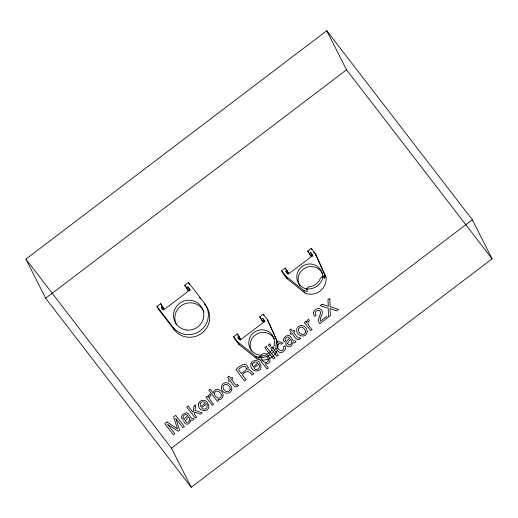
<?xml version="1.0" encoding="UTF-8"?>
<svg xmlns="http://www.w3.org/2000/svg" width="518" height="518" viewBox="0 0 518 518"><rect width="100%" height="100%" fill="white"/><g stroke="black" fill="none" stroke-linecap="round" stroke-linejoin="round"><path stroke-width="0.78" d="M310.781 256.009L309.46 253.399L310.671 252.48L311.991 255.089L310.781 256.009L307.64 251.036L311.266 248.284L315.365 253.6L324.669 274.618L324.631 278.522L323.316 275.913L320.364 278.153L320.169 278.846A12.905 12.665 -26.8 0 1 309.894 286.642L309.175 286.648L306.222 288.889L307.537 291.498L303.736 290.507L285.748 276.081L281.656 270.765L285.282 268.013L288.416 272.986L287.212 273.905M25.9 259.136L326.774 30.711L472.345 219.761L492.1 258.864L191.226 487.289L45.655 298.238L25.9 259.136L171.477 448.187L191.226 487.289M45.655 298.238L346.523 69.813L326.774 30.711M188.021 290.423L186.694 287.794L187.969 286.823L189.297 289.452L188.021 290.423L184.777 285.308L188.5 282.485L204.435 303.172L205.763 305.801A19.807 19.438 -26.8 0 1 201.858 333.184A19.807 19.438 -26.8 0 1 174.229 329.739L158.294 309.052L156.967 306.423L160.651 303.626L163.895 308.734L162.639 309.693L161.312 307.064L162.568 306.112M286.881 273.251L285.891 271.296L287.101 270.377M260.081 359.842A15.184 14.899 -26.8 0 1 257.051 358.968L239.07 344.541L234.978 339.225L233.657 336.616L237.283 333.864L240.423 338.837L239.212 339.75M262.781 321.859L261.46 319.25L262.671 318.33L263.992 320.94L262.781 321.859L259.641 316.886L263.267 314.135L267.366 319.451L277.667 342.346M238.882 339.102L237.891 337.14L239.102 336.227M171.477 448.187L472.345 219.761M281.656 270.765L282.97 273.374L287.069 278.69L305.05 293.117A15.184 14.899 -26.8 0 0 325.99 277.227L315.365 253.6M233.657 336.616L237.749 341.932L255.737 356.358L257.051 358.968M346.523 69.813L492.1 258.864M313.494 252.072L314.407 253.257M315.773 255.031L316.679 256.209M310.671 252.48L312.943 255.432L288.163 274.249L285.891 271.296M311.991 255.089L312.898 256.274M307.64 251.036L309.46 253.399M287.056 271.212L288.416 272.986M262.671 318.33L264.944 321.283L240.171 340.093L237.891 337.14M263.992 320.94L264.899 322.118M259.641 316.886L261.46 319.25M239.057 337.063L240.423 338.837M199.482 297.649L200.453 298.905M204.312 303.917L205.763 305.801M187.969 286.823L190.21 289.737L163.552 309.978L161.312 307.064M189.297 289.452L190.19 290.617M184.777 285.308L186.694 287.794M162.937 307.498L163.895 308.734M156.967 306.423L172.902 327.111L174.229 329.739M324.669 274.618L325.99 277.227M311.266 248.284L311.927 249.585M303.736 290.507L305.05 293.117M285.282 268.013L285.942 269.321M285.748 276.081L287.069 278.69M267.366 319.451L277.661 342.424M263.267 314.135L263.927 315.436M237.283 333.864L238.274 335.819M237.749 341.932L239.07 344.541M188.5 282.485L189.497 284.453M160.651 303.626L161.648 305.594M176.593 325.013A15.21 14.925 -26.8 0 1 183.579 304.299A15.21 14.925 -26.8 0 1 204.027 311.972M204.435 303.172A19.807 19.438 -26.8 0 1 200.531 330.555A19.807 19.438 -26.8 0 1 172.902 327.111M307.193 289.173A12.905 12.665 -26.8 0 1 296.956 274.851A12.905 12.665 -26.8 0 1 311.227 264.012A12.905 12.665 -26.8 0 1 322.461 277.583M299.948 285.975A12.905 12.665 -26.8 0 1 304.94 268.123A12.905 12.665 -26.8 0 1 322.63 273.724M323.316 275.913A15.184 14.899 -26.8 0 1 306.222 288.889M251.612 351.243A12.905 12.665 -26.8 0 1 256.941 333.974A12.905 12.665 -26.8 0 1 274.333 338.979M261.195 355.219A12.905 12.665 -26.8 0 1 249.035 340.261A12.905 12.665 -26.8 0 1 266.058 330.49A12.905 12.665 -26.8 0 1 272.895 348.504M271.782 350.187A12.905 12.665 -26.8 0 1 269.91 352.123M269.386 352.544A12.905 12.665 -26.8 0 1 266.466 354.221M278.062 343.848A15.184 14.899 -26.8 0 1 277.648 348.517M276.897 350.757A15.184 14.899 -26.8 0 1 272.688 356.436M272.073 356.928A15.184 14.899 -26.8 0 1 269.354 358.579M268.628 358.903A15.184 14.899 -26.8 0 1 261.642 360.036M276.67 340.462A15.184 14.899 -26.8 0 1 276.722 343.596M275.576 348.148A15.184 14.899 -26.8 0 1 274.475 350.246M273.569 351.541A15.184 14.899 -26.8 0 1 271.367 353.826M270.111 354.778A15.184 14.899 -26.8 0 1 268.039 355.97M267.314 356.293A15.184 14.899 -26.8 0 1 255.737 356.358M185.554 420.674L186.428 422.332C189.433 423.115 191.136 418.421 188.481 416.796L185.554 420.674M287.496 343.279L288.371 344.936C291.375 345.72 293.078 341.025 290.423 339.4L287.496 343.279M214.458 393.427C214.076 396.976 219.917 400.569 221.335 396.134C222.015 392.314 215.533 388.403 214.458 393.427M313.448 312.574L313.837 315.002L314.685 316.407L316.109 315.326C312.704 312.257 319.179 307.763 320.558 312.25C320.577 316.09 316.446 319.982 319.826 323.646L327.486 317.838L326.489 316.543L320.396 321.166C319.166 317.281 324.87 313.008 321.108 309.557C318.486 307.09 314.141 309.427 313.448 312.574M248.122 367.754L247.727 369.684L249.974 369.988L252.784 373.064L254.001 373.62L252.104 375.064C249.203 370.228 246.063 370.532 242.359 374.864L246.05 379.662L244.502 380.834L235.891 369.651C238.403 366.608 246.477 360.774 248.122 367.754M260.418 356.831L260.353 357.653L259.524 356.578L258.158 357.608L266.912 368.971L268.311 367.91L265.106 363.746C276.703 364.348 264.633 346.043 260.418 356.831M187.51 415.65L187.471 416.103C178.464 421.037 188.759 429.331 190.915 419.807L191.738 420.376L193.175 420.085L194.03 419.211L193.253 418.201C190.501 420.376 189.815 412.988 186.797 412.781C183.825 412.632 179.817 416.258 182.181 419.179L183.489 418.181C182.258 416.478 184.298 414.704 185.91 414.426L186.609 414.542L187.51 415.65M289.452 338.254L289.413 338.707C280.406 343.641 290.702 351.936 292.858 342.411L293.68 342.981L295.118 342.689L295.972 341.815L295.195 340.805C292.443 342.981 291.757 335.593 288.74 335.386C285.768 335.237 281.76 338.863 284.123 341.783L285.431 340.786C284.201 339.083 286.24 337.309 287.853 337.03L288.552 337.147L289.452 338.254M223.018 395.532C223.122 398.07 220.351 400.304 217.91 399.372L218.713 400.414L217.418 401.398L208.78 390.177L210.146 389.141L213.267 393.201C213.986 386.292 223.627 389.763 223.018 395.532M208.424 395.953L208.398 397.565L207.31 396.153L205.976 397.164L212.257 405.316L213.656 404.254C212.03 402.24 207.012 397.662 211.04 395.389L209.926 393.939L208.424 395.953M306.824 321.244L306.792 322.856L305.711 321.451L304.377 322.461L310.658 330.613L312.056 329.545C310.431 327.531 305.413 322.954 309.44 320.681L308.327 319.237L306.824 321.244M268.343 360.004C267.676 364.912 261.201 361.706 261.48 357.886C262.192 352.92 268.635 356.248 268.343 360.004M231.857 388.869C231.203 396.108 220.616 393.557 221.374 387.03A4.325 4.241 -26.8 0 1 222.507 384.362C225.887 380.212 232.025 384.246 231.857 388.869M307.206 331.662C306.552 338.901 295.966 336.35 296.723 329.824A4.325 4.241 -26.8 0 1 297.856 327.156C301.236 323.012 307.375 327.039 307.206 331.662M194.01 406.254L193.078 412.445L188.079 405.957L186.733 406.98L195.344 418.155L196.691 417.132L194.334 414.076L194.703 412.134L200.466 414.27L202.26 412.911L194.962 410.366L195.804 404.895L194.01 406.254M277.272 345.118C276.8 347.41 278.587 349.689 280.562 350.647A2.163 2.117 -26.8 0 0 282.304 350.569L283.858 348.646L283.463 346.684L284.822 345.655L285.496 347.364A3.594 3.529 -26.8 0 1 285.237 349.618C276.767 360.955 270.305 335.929 282.88 343.123L281.514 344.159L279.118 343.402L277.272 345.118M246.445 368.68L245.862 370.033L241.388 373.601L238.448 369.781C240.028 367.495 245.661 363.863 246.445 368.68M198.672 403.516C196.439 412.03 211.24 413.61 208.411 404.182L207.032 405.231C208.424 408.482 203.276 410.968 201.58 407.653L207.692 403.017C205.924 399.067 199.857 399.384 198.672 403.516M250.971 363.811C248.737 372.325 263.539 373.905 260.709 364.478L259.33 365.527C260.722 368.771 255.575 371.264 253.878 367.948L259.997 363.312C258.223 359.362 252.156 359.68 250.971 363.811M200.259 403.716L200.239 405.432L200.783 406.539L205.419 403.023C204.118 401.049 200.958 401.502 200.259 403.716M252.557 364.012L252.538 365.727L253.082 366.835L257.718 363.312C256.416 361.344 253.257 361.797 252.557 364.012M230.18 389.394C228.988 393.945 222.993 391.025 223.057 387.244A2.396 2.35 -26.8 0 1 223.634 385.379C226.275 382.232 230.316 386.305 230.18 389.394M305.529 332.187C304.338 336.745 298.342 333.819 298.4 330.037A2.396 2.35 -26.8 0 1 298.983 328.172C301.625 325.032 305.665 329.098 305.529 332.187M238.299 385.547C235.036 389.97 231.934 382.582 230.134 380.6L229.001 381.455L228.14 380.341L229.273 379.48L227.519 377.208L228.937 376.133L230.691 378.405L232.019 377.395L232.88 378.516L231.552 379.526L235.645 384.848L236.383 385.191L237.464 384.466L238.299 385.547M300.343 338.442C297.086 342.858 293.984 335.476 292.178 333.495L291.051 334.35L290.19 333.229L291.317 332.375L289.568 330.096L290.986 329.021L292.735 331.3L294.069 330.29L294.93 331.403L293.596 332.42L297.695 337.736L298.433 338.086L299.514 337.36L300.343 338.442M166.977 421.976L164.756 423.659L173.368 434.842L174.844 433.721L167.547 424.32L178.095 431.254L179.629 430.089L175.628 418.181L182.86 427.635L184.33 426.521L175.719 415.339L173.524 417.003L177.544 428.936L166.977 421.976M266.22 346.633L264.815 347.695L273.426 358.877L274.825 357.815L266.22 346.633M269.742 343.952L268.318 345.033L269.515 346.587L270.94 345.506L269.742 343.952M322.112 304.195L320.176 305.665L328.211 308.204L328.529 317.042L330.393 315.624L330.024 308.618L336.648 310.878L338.571 309.414L330.134 306.74L329.778 298.374L327.933 299.78L328.328 306.255L322.112 304.195M272.105 347.021L270.681 348.102L276.929 356.216L278.354 355.134L272.105 347.021M186.532 330.024A15.21 14.925 -26.8 0 0 202.7 309.343A15.21 14.925 -26.8 0 0 176.716 306.106A15.21 14.925 -26.8 0 0 186.532 330.024"/></g></svg>
